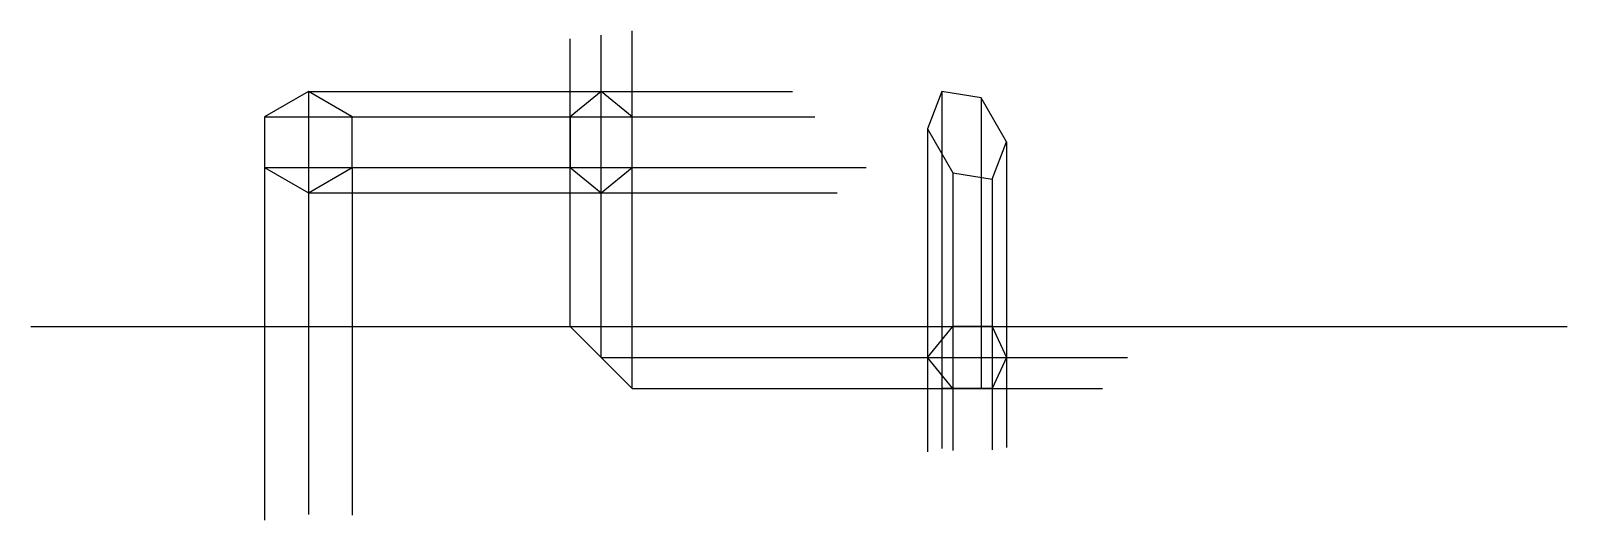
# Model space of a CAD drawing. Header units: millimetres. Extents: x 186 to 71940, y -203 to 575.
# Drawn here: x 5623 to 6534, y 130 to 420 of the extents above; entities that cross this region are included whole.
import ezdxf

# ---------------------------------------------------------------- set-up
doc = ezdxf.new("R2010")
doc.units = ezdxf.units.MM
doc.header["$MEASUREMENT"] = 0

msp = doc.modelspace()

# ---------------------------------------------------------------- linework, layer by layer
at = {"color": 116, "true_color": 0x136734}
for p, q in [((5979.55, 208.02), (5979.55, 420.11)), ((5942.81, 244.77), (5942.81, 415.3)), ((5961.18, 226.4), (5961.18, 417.52)), ((5761.55, 244.77), (5813.51, 244.77)), ((5942.81, 244.77), (5979.55, 208.02)), ((5942.81, 244.77), (5961.18, 226.4))]:
    msp.add_line(p, q, dxfattribs=at)
at = {"color": 240, "true_color": 0xed1f24}
for p, q in [((5787.53, 384.02), (5787.53, 324.02)), ((6163.29, 384.04), (6163.29, 172.35)), ((6154.88, 361.86), (6154.88, 170.45)), ((6201.7, 354.25), (6201.7, 173.05)), ((5761.55, 339.02), (5761.55, 129.83)), ((5813.51, 339.02), (5813.51, 132.75)), ((6169.88, 335.88), (6169.88, 171.19)), ((6193.29, 332.08), (6193.29, 171.56)), ((5787.53, 324.02), (5787.53, 133.34)), ((6193.29, 244.77), (6169.88, 244.77)), ((5961.18, 226.4), (6273.58, 226.4)), ((5979.55, 208.02), (6258.71, 208.02))]:
    msp.add_line(p, q, dxfattribs=at)
at = {"color": 242, "true_color": 0xcd2027}
for p, q in [((5787.53, 384.02), (6074.66, 384.02)), ((6186.7, 380.23), (6186.7, 208.02)), ((5761.55, 369.02), (6088, 369.02)), ((5761.55, 339.02), (6118.4, 339.02)), ((5787.53, 324.02), (6101.35, 324.02))]:
    msp.add_line(p, q, dxfattribs=at)
at = {"color": 7, "true_color": 0xffffff}
for p, q in [((5961.18, 384.02), (5942.81, 369.02)), ((5979.55, 369.02), (5961.18, 384.02)), ((6163.29, 384.04), (6154.88, 361.86)), ((6186.7, 380.23), (6163.29, 384.04)), ((6201.7, 354.25), (6186.7, 380.23)), ((5942.81, 369.02), (5942.81, 339.02)), ((5979.55, 339.02), (5979.55, 369.02)), ((6154.88, 361.86), (6169.88, 335.88)), ((6193.29, 332.08), (6201.7, 354.25)), ((5942.81, 339.02), (5961.18, 324.02)), ((5961.18, 324.02), (5979.55, 339.02)), ((6169.88, 335.88), (6193.29, 332.08)), ((5622.84, 244.77), (6534.39, 244.77)), ((6154.88, 226.4), (6169.88, 244.77)), ((6193.29, 244.77), (6169.88, 244.77)), ((6169.88, 244.77), (6193.29, 244.77)), ((6193.29, 244.77), (6201.7, 226.4)), ((6169.88, 208.02), (6154.88, 226.4)), ((6201.7, 226.4), (6193.29, 208.02)), ((6193.29, 208.02), (6163.29, 208.02)), ((6186.7, 208.02), (6169.88, 208.02)), ((6193.29, 208.02), (6186.7, 208.02))]:
    msp.add_line(p, q, dxfattribs=at)
msp.add_lwpolyline([(5813.51, 369.02), (5787.53, 384.02), (5761.55, 369.02), (5761.55, 339.02), (5787.53, 324.02), (5813.51, 339.02)], close=True, dxfattribs=at)

doc.saveas('drawing.dxf')
